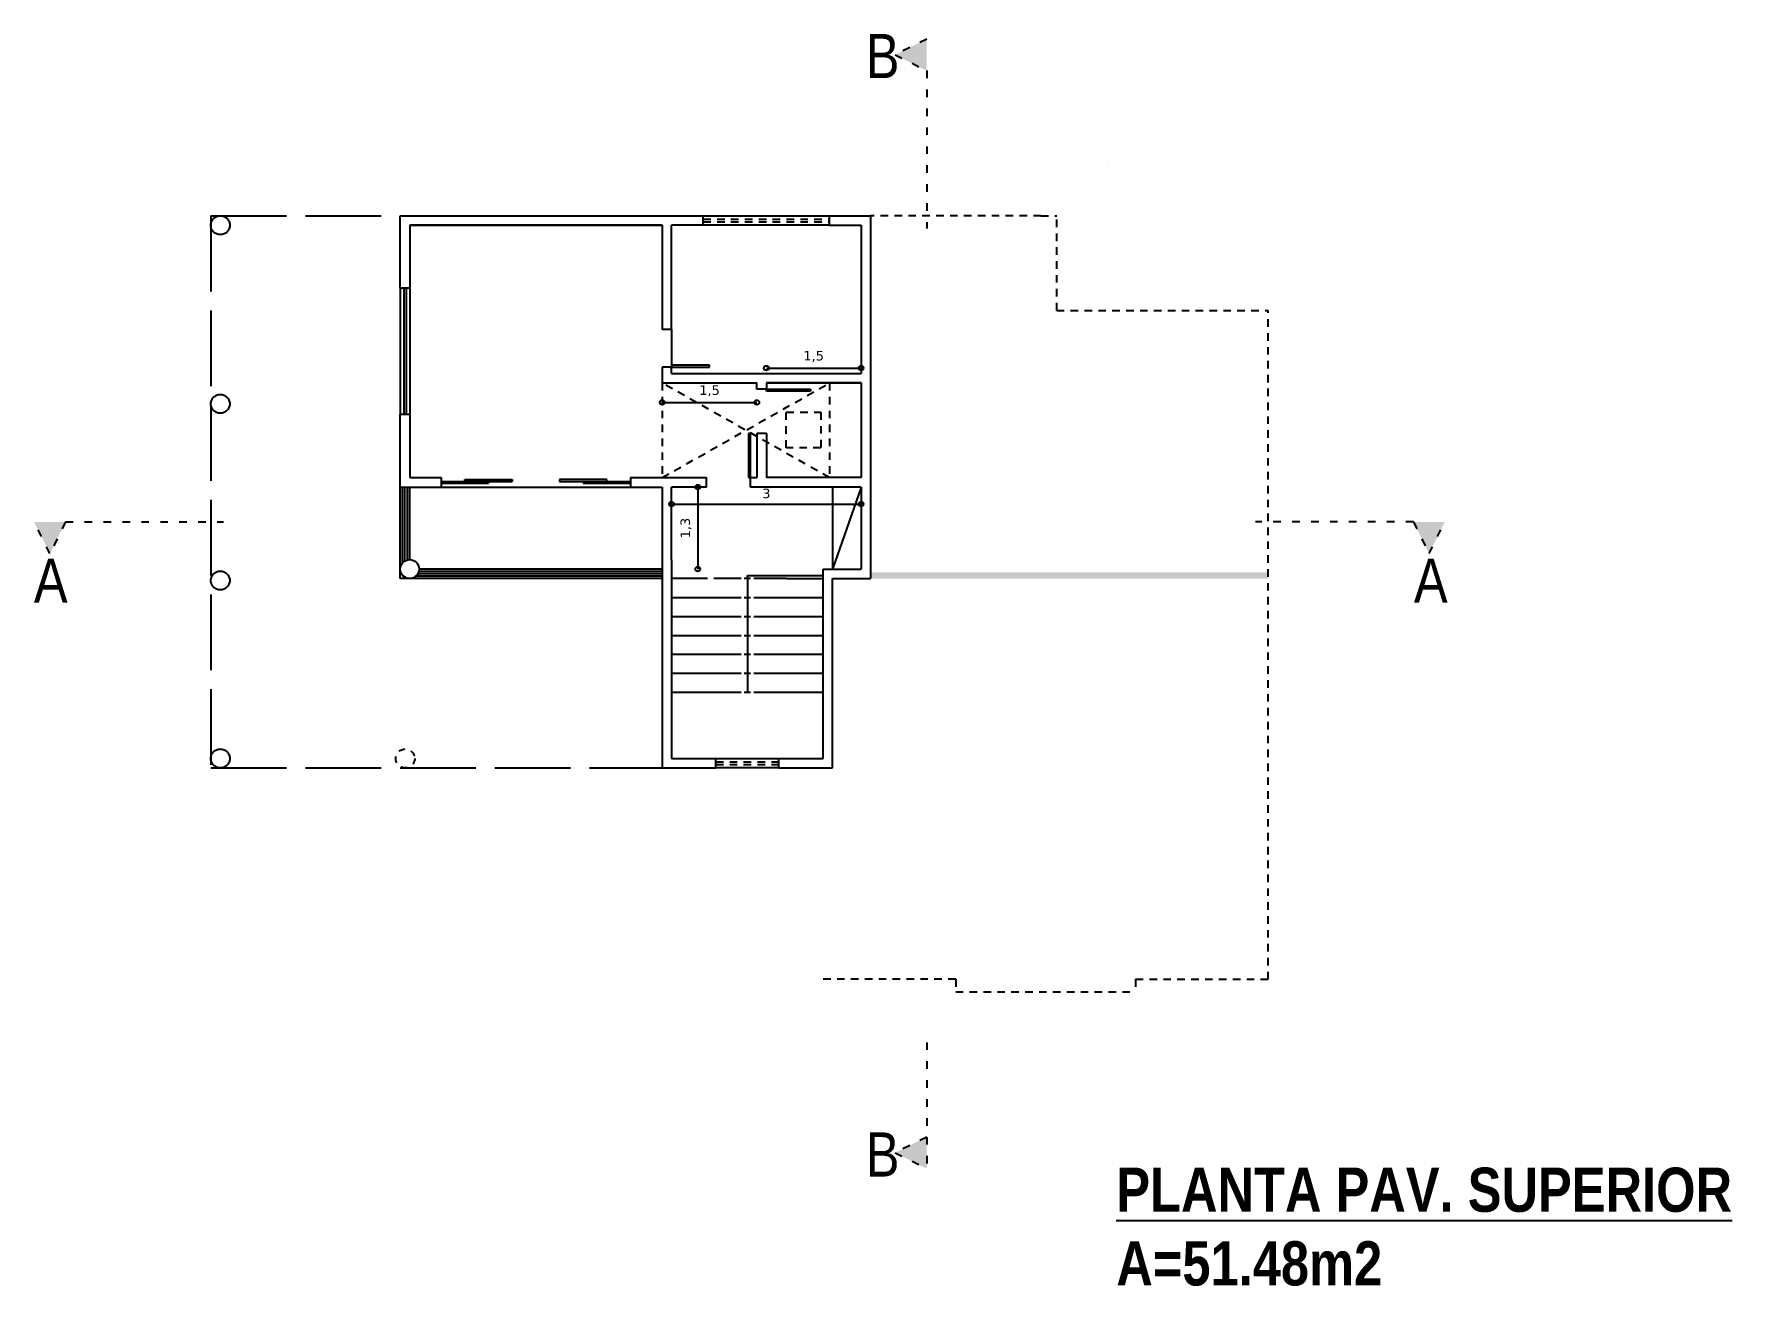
# Model space of a CAD drawing. Header units: millimetres. Extents: x -149 to 2, y 952 to 1078.
# Drawn here: x -149.04 to -122.14, y 966.87 to 986.71 of the extents above; entities that cross this region are included whole.
import ezdxf

# ---------------------------------------------------------------- set-up
doc = ezdxf.new("R2010")
doc.units = ezdxf.units.MM
doc.header["$LTSCALE"] = 0.1
doc.header["$PDMODE"] = 35
doc.linetypes.add('ACAD_ISO02W100', pattern=[15, 12, -3])
doc.linetypes.add('ACAD_ISO03W100', pattern=[30, 12, -18])
doc.layers.get('0').update_dxf_attribs({"linetype": 'ACAD_ISO03W100'})
for name, color, linetype in [('elementos cortados', 6, 'Continuous'), ('grade', 8, 'Continuous'), ('porta e janela cortada', 106, 'Continuous'), ('projeção', 7, 'ACAD_ISO02W100')]:
    doc.layers.add(name, color=color, linetype=linetype)
doc.styles.add('KARINE', font='ARIALN.TTF', dxfattribs={"height": 0.7})
doc.styles.get("Standard").update_dxf_attribs({"font": 'verdana.ttf', "height": 0.15})
doc.dimstyles.new('Copy(2) of ISO-25', dxfattribs={"dimtxt": 0.02, "dimasz": 0.15, "dimexe": 0.2, "dimexo": 0.4, "dimgap": 0.09, "dimtad": 1, "dimtxsty": 'Standard', "dimblk": 'SMALL', "dimcen": 2, "dimse1": 1, "dimse2": 1, "dimclrd": 1, "dimclre": 1, "dimclrt": 30, "dimazin": 0, "dimtfac": 1, "dimtmove": 0, "dimatfit": 2, "dimldrblk": 'OPEN30', "dimfxl": 1, "dimlwd": -1, "dimarcsym": 0})

# ---------------------------------------------------------------- blocks, each defined once
blk = doc.blocks.new('_Small')
at = {"color": 0, "linetype": 'ByBlock', "lineweight": -2}
blk.add_circle((0, 0), 0.25, dxfattribs=at)
blk = doc.blocks.new('*D62')
at = {"layer": 'Defpoints', "color": 0, "ltscale": 0.1, "transparency": 16777216}
for p in [(-139.084, 981.177), (-137.584, 981.127), (-137.584, 980.868)]:
    blk.add_point(p, dxfattribs=at)
at = {"layer": 'porta e janela cortada', "color": 1, "ltscale": 0.1, "transparency": 16777216}
blk.add_line((-139.084, 980.868), (-137.584, 980.868), dxfattribs=at)
at = {"layer": 'porta e janela cortada', "color": 1, "ltscale": 0.1, "transparency": 16777216, "xscale": 0.15, "yscale": 0.15, "zscale": 0.15, "rotation": 180}
blk.add_blockref('_Small', (-139.084, 980.868), dxfattribs=at)
at = {"layer": 'porta e janela cortada', "color": 1, "ltscale": 0.1, "transparency": 16777216, "xscale": 0.15, "yscale": 0.15, "zscale": 0.15}
blk.add_blockref('_Small', (-137.584, 980.868), dxfattribs=at)
at = {"layer": 'porta e janela cortada', "color": 30, "ltscale": 0.1, "transparency": 16777216, "insert": (-138.334, 981.052), "char_height": 0.15, "attachment_point": 5}
blk.add_mtext('1,5', dxfattribs=at)
blk = doc.blocks.new('_Open30')
at = {"color": 0, "linetype": 'ByBlock', "lineweight": -2}
for p, q in [((-1, 0.27), (0, 0)), ((0, 0), (-1, -0.27)), ((0, 0), (-1, 0))]:
    blk.add_line(p, q, dxfattribs=at)
blk = doc.blocks.new('*D63')
at = {"layer": 'Defpoints', "color": 0, "ltscale": 0.1, "transparency": 16777216}
for p in [(-135.934, 981.413), (-137.434, 981.177), (-135.934, 981.177)]:
    blk.add_point(p, dxfattribs=at)
at = {"layer": 'porta e janela cortada', "color": 1, "ltscale": 0.1, "transparency": 16777216}
blk.add_line((-137.434, 981.413), (-135.934, 981.413), dxfattribs=at)
at = {"layer": 'porta e janela cortada', "color": 1, "ltscale": 0.1, "transparency": 16777216, "xscale": 0.15, "yscale": 0.15, "zscale": 0.15, "rotation": 180}
blk.add_blockref('_Small', (-137.434, 981.413), dxfattribs=at)
at = {"layer": 'porta e janela cortada', "color": 1, "ltscale": 0.1, "transparency": 16777216, "xscale": 0.15, "yscale": 0.15, "zscale": 0.15}
blk.add_blockref('_Small', (-135.934, 981.413), dxfattribs=at)
at = {"layer": 'porta e janela cortada', "color": 30, "ltscale": 0.1, "transparency": 16777216, "insert": (-136.684, 981.597), "char_height": 0.15, "attachment_point": 5}
blk.add_mtext('1,5', dxfattribs=at)
blk = doc.blocks.new('*D64')
at = {"layer": 'Defpoints', "color": 0, "ltscale": 0.1, "transparency": 16777216}
for p in [(-138.934, 979.527), (-135.934, 979.527), (-135.934, 979.257)]:
    blk.add_point(p, dxfattribs=at)
at = {"layer": 'porta e janela cortada', "color": 1, "ltscale": 0.1, "transparency": 16777216}
blk.add_line((-138.934, 979.257), (-135.934, 979.257), dxfattribs=at)
at = {"layer": 'porta e janela cortada', "color": 1, "ltscale": 0.1, "transparency": 16777216, "xscale": 0.15, "yscale": 0.15, "zscale": 0.15, "rotation": 180}
blk.add_blockref('_Small', (-138.934, 979.257), dxfattribs=at)
at = {"layer": 'porta e janela cortada', "color": 1, "ltscale": 0.1, "transparency": 16777216, "xscale": 0.15, "yscale": 0.15, "zscale": 0.15}
blk.add_blockref('_Small', (-135.934, 979.257), dxfattribs=at)
at = {"layer": 'porta e janela cortada', "color": 30, "ltscale": 0.1, "transparency": 16777216, "insert": (-137.434, 979.425), "char_height": 0.15, "attachment_point": 5}
blk.add_mtext('3', dxfattribs=at)
blk = doc.blocks.new('*D65')
at = {"layer": 'Defpoints', "color": 0, "ltscale": 0.1, "transparency": 16777216}
for p in [(-138.934, 979.527), (-138.521, 978.227), (-136.534, 978.227)]:
    blk.add_point(p, dxfattribs=at)
at = {"layer": 'porta e janela cortada', "color": 1, "ltscale": 0.1, "transparency": 16777216}
blk.add_line((-138.521, 979.527), (-138.521, 978.227), dxfattribs=at)
at = {"layer": 'porta e janela cortada', "color": 1, "ltscale": 0.1, "transparency": 16777216, "xscale": 0.15, "yscale": 0.15, "zscale": 0.15}
for p, rotation in [((-138.521, 979.527), 90), ((-138.521, 978.227), 270)]:
    blk.add_blockref('_Small', p, dxfattribs=dict(at, rotation=rotation))
at = {"layer": 'porta e janela cortada', "color": 30, "ltscale": 0.1, "transparency": 16777216, "insert": (-138.706, 978.877), "char_height": 0.15, "attachment_point": 5, "rotation": 90}
blk.add_mtext('1,3', dxfattribs=at)

msp = doc.modelspace()

# ---------------------------------------------------------------- hatches: boundary and pattern name
at = {"ltscale": 0.1}
for points in [[(-134.894, 986.627), (-135.394, 986.377), (-134.894, 986.127)], [(-148.534, 978.974), (-149.034, 978.974), (-148.784, 978.474)], [(-126.684, 978.974), (-127.184, 978.974), (-126.934, 978.474)], [(-134.894, 969.227), (-135.394, 968.977), (-134.894, 968.727)]]:
    msp.add_hatch(color=256, dxfattribs=at).paths.add_polyline_path(points)
at = {"layer": 'projeção', "ltscale": 0.1}
msp.add_hatch(color=11, dxfattribs=at).paths.add_polyline_path([(-135.784, 978.177), (-135.784, 978.077), (-129.484, 978.077), (-129.484, 978.177)])

# ---------------------------------------------------------------- linework, layer by layer
at = {"ltscale": 0.1}
for p, q in [((-134.894, 986.627), (-135.394, 986.377)), ((-135.394, 986.377), (-134.894, 986.127)), ((-134.894, 986.127), (-134.894, 983.627)), ((-148.784, 978.474), (-149.034, 978.974)), ((-148.534, 978.974), (-148.784, 978.474)), ((-148.534, 978.974), (-146.034, 978.974)), ((-127.184, 978.974), (-129.684, 978.974)), ((-127.184, 978.974), (-126.934, 978.474)), ((-126.934, 978.474), (-126.684, 978.974)), ((-134.894, 970.727), (-134.894, 968.727)), ((-134.894, 969.227), (-135.394, 968.977)), ((-135.394, 968.977), (-134.894, 968.727))]:
    msp.add_line(p, q, dxfattribs=at)
at = {"layer": 'elementos cortados', "ltscale": 0.1}
for p, q in [((-143.234, 982.677), (-143.234, 983.827)), ((-143.234, 983.827), (-139.084, 983.827)), ((-138.434, 983.827), (-136.434, 983.827)), ((-135.784, 983.827), (-135.784, 978.077)), ((-139.084, 983.677), (-143.084, 983.677)), ((-143.084, 983.677), (-143.084, 982.677)), ((-143.084, 983.677), (-139.084, 983.677)), ((-143.084, 983.677), (-143.084, 982.677)), ((-139.084, 983.677), (-139.084, 982.027)), ((-138.934, 982.027), (-138.934, 983.677)), ((-138.434, 983.677), (-138.934, 983.677)), ((-136.434, 983.677), (-138.434, 983.677)), ((-135.934, 983.677), (-135.934, 981.327)), ((-143.234, 982.677), (-143.234, 980.677)), ((-143.084, 982.677), (-143.234, 982.677)), ((-143.084, 982.677), (-143.084, 980.677)), ((-138.934, 982.027), (-139.084, 982.027)), ((-138.934, 982.027), (-138.934, 981.427)), ((-139.084, 981.427), (-139.084, 981.177)), ((-138.934, 981.427), (-139.084, 981.427)), ((-138.934, 981.327), (-138.934, 981.427)), ((-139.084, 981.177), (-137.584, 981.177)), ((-138.934, 981.327), (-135.934, 981.327)), ((-137.584, 981.077), (-137.584, 981.177)), ((-137.434, 981.077), (-137.584, 981.077)), ((-137.434, 981.177), (-135.934, 981.177)), ((-137.434, 981.177), (-137.434, 981.077)), ((-135.934, 981.177), (-137.434, 981.177)), ((-135.934, 981.177), (-135.934, 979.677)), ((-135.934, 981.177), (-135.934, 979.677)), ((-143.084, 980.677), (-143.234, 980.677)), ((-143.234, 979.527), (-143.234, 980.677)), ((-143.084, 980.677), (-143.084, 979.677)), ((-143.084, 980.677), (-143.084, 979.677)), ((-137.584, 980.377), (-137.584, 979.677)), ((-137.434, 980.377), (-137.584, 980.377)), ((-137.434, 980.377), (-137.434, 979.677)), ((-143.234, 979.527), (-139.084, 979.527)), ((-143.084, 979.677), (-142.584, 979.677)), ((-142.584, 979.677), (-142.584, 979.527)), ((-139.584, 979.677), (-138.384, 979.677)), ((-139.584, 979.677), (-139.584, 979.527)), ((-139.084, 979.527), (-139.084, 978.227)), ((-138.934, 978.376), (-138.934, 979.527)), ((-138.384, 979.527), (-138.934, 979.527)), ((-138.384, 979.527), (-138.384, 979.677)), ((-137.684, 979.677), (-137.584, 979.677)), ((-137.684, 979.527), (-137.684, 979.677)), ((-137.584, 979.527), (-137.684, 979.527)), ((-135.934, 979.527), (-137.584, 979.527)), ((-135.934, 979.677), (-137.434, 979.677)), ((-135.934, 979.527), (-136.384, 978.227)), ((-136.384, 979.527), (-136.384, 978.227)), ((-135.934, 979.527), (-135.934, 978.227)), ((-139.084, 978.227), (-139.084, 978.077)), ((-138.934, 978.376), (-138.934, 978.227)), ((-137.734, 978.077), (-137.734, 978.127)), ((-137.734, 978.127), (-136.534, 978.127)), ((-136.534, 978.227), (-135.934, 978.227)), ((-136.534, 978.077), (-136.534, 978.227)), ((-138.367, 978.077), (-138.934, 978.077)), ((-137.834, 978.077), (-138.267, 978.077)), ((-137.684, 978.077), (-137.784, 978.077)), ((-137.734, 978.077), (-137.734, 976.277)), ((-137.117, 978.077), (-137.634, 978.077)), ((-136.534, 975.227), (-136.534, 978.077)), ((-136.384, 978.077), (-135.784, 978.077)), ((-136.384, 975.077), (-136.384, 978.077)), ((-138.234, 975.077), (-138.234, 975.227)), ((-138.234, 975.227), (-137.234, 975.227)), ((-137.234, 975.077), (-137.234, 975.227)), ((-137.234, 975.077), (-138.234, 975.077)), ((-136.534, 975.077), (-136.384, 975.077))]:
    msp.add_line(p, q, dxfattribs=at)
at = {"layer": 'elementos cortados'}
for p, q in [((-139.084, 983.827), (-138.934, 983.827)), ((-138.934, 983.827), (-138.434, 983.827)), ((-136.434, 983.827), (-135.784, 983.827)), ((-136.434, 983.677), (-135.934, 983.677)), ((-138.934, 978.227), (-138.934, 975.227)), ((-139.084, 978.077), (-139.084, 975.077)), ((-137.117, 978.077), (-136.534, 978.077)), ((-138.934, 977.777), (-137.834, 977.777)), ((-137.784, 977.777), (-137.684, 977.777)), ((-137.634, 977.777), (-136.534, 977.777)), ((-138.934, 977.477), (-137.834, 977.477)), ((-137.784, 977.477), (-137.684, 977.477)), ((-137.634, 977.477), (-136.534, 977.477)), ((-138.934, 977.177), (-137.834, 977.177)), ((-137.784, 977.177), (-137.684, 977.177)), ((-137.634, 977.177), (-136.534, 977.177)), ((-138.934, 976.877), (-137.834, 976.877)), ((-137.784, 976.877), (-137.684, 976.877)), ((-137.634, 976.877), (-136.534, 976.877)), ((-138.934, 976.577), (-137.834, 976.577)), ((-137.784, 976.577), (-137.684, 976.577)), ((-137.634, 976.577), (-136.534, 976.577)), ((-138.934, 976.277), (-137.834, 976.277)), ((-137.784, 976.277), (-137.684, 976.277)), ((-137.634, 976.277), (-136.534, 976.277)), ((-138.934, 975.227), (-138.234, 975.227)), ((-137.234, 975.227), (-136.534, 975.227)), ((-139.084, 975.077), (-138.934, 975.077)), ((-138.934, 975.077), (-138.234, 975.077)), ((-137.234, 975.077), (-136.534, 975.077))]:
    msp.add_line(p, q, dxfattribs=at)
at = {"layer": 'elementos cortados', "ltscale": 0.01}
for p, q in [((-138.434, 983.677), (-138.434, 983.827)), ((-136.434, 983.677), (-136.434, 983.827))]:
    msp.add_line(p, q, dxfattribs=at)
at = {"layer": 'elementos cortados', "ltscale": 0.1}
msp.add_circle((-143.084, 978.227), 0.15, dxfattribs=at)
at = {"layer": 'grade', "ltscale": 0.1}
for p, q in [((-143.234, 978.077), (-143.234, 979.527)), ((-143.196, 978.327), (-143.196, 979.527)), ((-143.159, 978.357), (-143.159, 979.527)), ((-143.121, 978.373), (-143.121, 979.527)), ((-143.084, 978.377), (-143.084, 979.527)), ((-139.084, 978.115), (-142.984, 978.115)), ((-139.084, 978.152), (-142.954, 978.152)), ((-139.084, 978.19), (-142.938, 978.19)), ((-139.084, 978.228), (-142.934, 978.228)), ((-139.084, 978.077), (-143.234, 978.077))]:
    msp.add_line(p, q, dxfattribs=at)
at = {"layer": 'porta e janela cortada', "ltscale": 0.1}
for p, q in [((-143.179, 982.677), (-143.179, 980.677)), ((-143.139, 982.677), (-143.139, 980.677)), ((-138.934, 981.457), (-138.934, 981.427)), ((-138.334, 981.457), (-138.934, 981.457)), ((-138.934, 981.427), (-138.334, 981.427)), ((-138.334, 981.427), (-138.334, 981.457)), ((-137.434, 981.077), (-136.734, 981.077)), ((-137.434, 981.047), (-137.434, 981.077)), ((-136.734, 981.077), (-136.734, 981.047)), ((-136.734, 981.047), (-137.434, 981.047)), ((-137.714, 980.377), (-137.714, 979.677)), ((-137.684, 980.377), (-137.714, 980.377)), ((-137.684, 979.677), (-137.684, 980.377)), ((-142.584, 979.617), (-141.459, 979.617)), ((-142.584, 979.587), (-141.834, 979.587)), ((-142.209, 979.617), (-142.209, 979.647)), ((-142.209, 979.647), (-141.459, 979.647)), ((-141.834, 979.617), (-141.834, 979.587)), ((-141.459, 979.647), (-141.459, 979.617)), ((-139.959, 979.647), (-140.709, 979.647)), ((-140.709, 979.647), (-140.709, 979.617)), ((-140.709, 979.617), (-140.334, 979.617)), ((-140.334, 979.617), (-140.334, 979.587)), ((-140.334, 979.617), (-139.584, 979.617)), ((-140.334, 979.587), (-139.584, 979.587)), ((-139.959, 979.617), (-139.959, 979.647)), ((-137.714, 979.677), (-137.684, 979.677))]:
    msp.add_line(p, q, dxfattribs=at)
at = {"layer": 'projeção', "ltscale": 0.1}
for p, q in [((-132.034, 984.627), (-132.034, 984.627)), ((-138.434, 983.772), (-136.434, 983.772)), ((-133.084, 983.827), (-135.784, 983.827)), ((-133.084, 983.827), (-132.834, 983.827)), ((-132.834, 982.327), (-132.834, 983.827)), ((-138.434, 983.732), (-136.434, 983.732)), ((-132.834, 982.327), (-129.484, 982.327)), ((-129.484, 971.727), (-129.484, 982.327)), ((-139.084, 981.177), (-139.084, 979.677)), ((-136.434, 979.677), (-139.084, 981.177)), ((-139.084, 979.677), (-136.434, 981.177)), ((-136.434, 981.177), (-136.434, 979.677)), ((-138.234, 975.172), (-137.234, 975.172)), ((-138.234, 975.132), (-137.234, 975.132)), ((-134.434, 971.727), (-136.534, 971.727)), ((-134.434, 971.727), (-134.434, 971.527)), ((-131.584, 971.727), (-129.484, 971.727)), ((-131.584, 971.727), (-131.584, 971.527)), ((-134.434, 971.527), (-131.584, 971.527))]:
    msp.add_line(p, q, dxfattribs=at)
at = {"layer": 'projeção'}
for p, q in [((-146.234, 983.827), (-143.234, 983.827)), ((-146.234, 983.827), (-146.234, 975.077)), ((-146.234, 980.827), (-146.232, 980.827)), ((-146.234, 978.127), (-146.21, 978.127)), ((-146.234, 978.127), (-146.21, 978.127)), ((-146.234, 978.127), (-146.21, 978.127)), ((-146.234, 975.077), (-139.084, 975.077))]:
    msp.add_line(p, q, dxfattribs=at)
at = {"layer": 'projeção', "ltscale": 0.1}
msp.add_lwpolyline([(-137.118, 980.714), (-136.57, 980.714), (-136.57, 980.151), (-137.118, 980.151)], close=True, dxfattribs=at)
at = {"layer": 'projeção'}
for centre, radius in [((-146.084, 983.677), 0.15), ((-146.084, 980.847), 0.149), ((-146.084, 978.047), 0.149), ((-146.084, 975.227), 0.15)]:
    msp.add_circle(centre, radius, dxfattribs=at)
at = {"layer": 'projeção', "ltscale": 0.01}
msp.add_circle((-143.154, 975.227), 0.15, dxfattribs=at)

# ---------------------------------------------------------------- texts
at = {"ltscale": 0.1, "char_height": 0.7, "attachment_point": 1, "style": 'KARINE'}
for s, insert, width in [('B', (-135.859, 986.708), 2.2041), ('A', (-149.038, 978.395), 1.11134), ('A', (-127.175, 978.395), 1.11134), ('B', (-135.859, 969.301), 2.2041), ('{\\fArial Narrow|b1|i0|c0|p34;\\L\\C30;PLANTA PAV. SUPERIOR\\C256;\\P\\l\\C30;A=51.48m2}', (-131.89, 968.742), 9.8913)]:
    msp.add_mtext(s, dxfattribs=dict(at, insert=insert, width=width))

# ---------------------------------------------------------------- dimensions: what is measured, and where the dimension line sits
at = {"layer": 'porta e janela cortada', "ltscale": 0.1}
for base, p1, p2, picture, middle in [((-135.934, 981.413), (-137.434, 981.177), (-135.934, 981.177), '*D63', (-136.684, 981.597)), ((-137.584, 980.868), (-139.084, 981.177), (-137.584, 981.127), '*D62', (-138.334, 981.052)), ((-135.934, 979.257), (-138.934, 979.527), (-135.934, 979.527), '*D64', (-137.434, 979.425))]:
    dim = msp.add_linear_dim(base=base, p1=p1, p2=p2, dimstyle='Copy(2) of ISO-25', dxfattribs=at)
    dim.commit()
    dim.dimension.update_dxf_attribs({"geometry": picture, "text_midpoint": middle})
dim = msp.add_linear_dim(base=(-138.521, 978.227), p1=(-138.934, 979.527), p2=(-136.534, 978.227), angle=90, dimstyle='Copy(2) of ISO-25', dxfattribs=at)
dim.commit()
dim.dimension.update_dxf_attribs({"geometry": '*D65', "text_midpoint": (-138.706, 978.877)})

doc.saveas('drawing.dxf')
